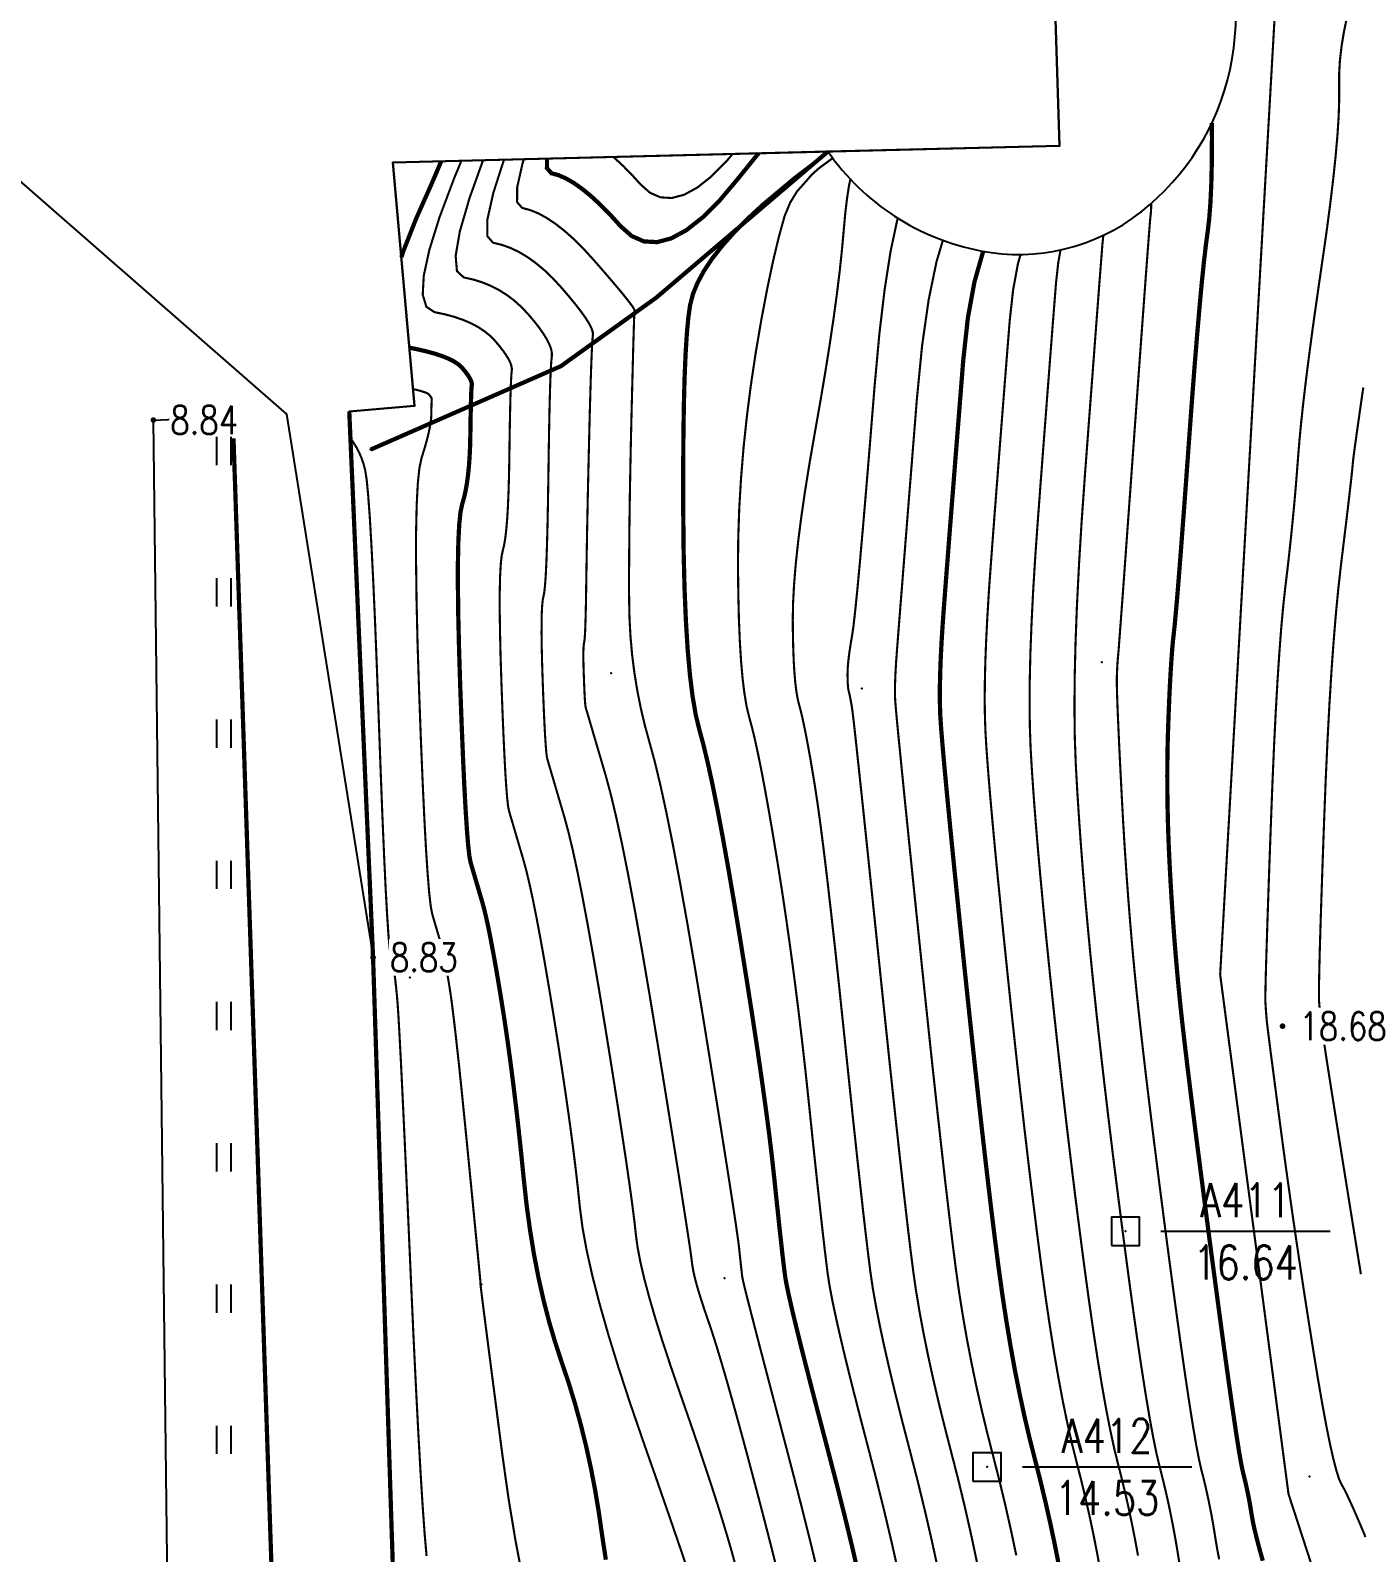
# Model space of a CAD drawing. Extents: x 871 to 1488, y 1110 to 1509.
# Drawn here: x 951.1 to 998.2, y 1190.1 to 1244 of the extents above; entities that cross this region are included whole.
import ezdxf
from ezdxf.enums import TextEntityAlignment as Align

# ---------------------------------------------------------------- set-up
doc = ezdxf.new("R2010")
doc.units = 0
doc.header["$LTSCALE"] = 0.5
doc.header["$PDSIZE"] = 0.2
doc.linetypes.add('X3', pattern=[5, 4, -1])
doc.layers.get('0').update_dxf_attribs({"linetype": 'CONTINUOUS'})
for name, color, linetype in [('DGX', 2, 'CONTINUOUS'), ('DLSS', 4, 'CONTINUOUS'), ('DMTZ', 3, 'CONTINUOUS'), ('GCD', 1, 'CONTINUOUS'), ('KZD', 1, 'CONTINUOUS'), ('ZBTZ', 3, 'CONTINUOUS'), ('ZDH', 1, 'CONTINUOUS')]:
    doc.layers.add(name, color=color, linetype=linetype)
doc.styles.add('HZ', font='rs.shx', dxfattribs={"width": 0.8, "bigfont": 'hztxt.shx'})
doc.linetypes.add('10421', pattern='A,2,[150,AAA.SHX,S=0.5,R=0,X=0,Y=0.5],1e-11', length=2)
doc.linetypes.add('1161', pattern='A,0,[149,AAA.SHX,S=0.15,R=0,X=0,Y=0],-1.6', length=1.6)

# ---------------------------------------------------------------- blocks, each defined once
blk = doc.blocks.new('GC200')
at = {"linetype": 'Continuous', "const_width": 0.2, "flags": 128}
blk.add_lwpolyline([(-0.1, 0, 1), (0.1, 0, 1)], format="xyb", close=True, dxfattribs=at)
blk = doc.blocks.new('gc261')
blk.add_lwpolyline([(-1, -1), (1, -1), (1, 1), (-1, 1)], close=True)
blk.add_point((0, 0))
blk = doc.blocks.new('gc323')
at = {"flags": 128}
for points in [[(-0.5, 0), (-0.5, 2)], [(0.5, 0), (0.5, 2)]]:
    blk.add_lwpolyline(points, dxfattribs=at)

msp = doc.modelspace()

# ---------------------------------------------------------------- linework, layer by layer
at = {"linetype": 'Continuous', "elevation": 8.888, "flags": 128}
msp.add_lwpolyline([(960.195, 1230.37), (963.264, 1211.145), (962.422, 1230.467), (964.736, 1230.673), (963.969, 1239.285), (987.563, 1239.875), (987.302, 1248.093), (977.14, 1247.885), (977.082, 1260.359), (976.667, 1293.433), (976.622, 1297.17), (974.599, 1444.021), (975.761, 1445.017), (975.601, 1446.477), (870.75, 1308.548)], close=True, dxfattribs=at)
at = {"linetype": 'Continuous', "flags": 128}
msp.add_lwpolyline([(974.599, 1444.021), (976.622, 1297.17), (976.667, 1293.433), (977.082, 1260.359), (977.14, 1247.885), (987.302, 1248.093), (987.563, 1239.875), (979.366, 1239.67), (963.969, 1239.285), (964.736, 1230.673), (962.422, 1230.467), (963.264, 1211.145), (964.031, 1187.555), (968.129, 1164.597), (978.887, 1142.015), (988.427, 1127.787), (1002.171, 1133.056), (1013.14, 1137.603), (1027.097, 1144.743), (1039.656, 1152.3), (1064.515, 1166.983), (1082.553, 1177.399), (1093.084, 1183.61)], dxfattribs=at)
at = {"linetype": 'Continuous', "elevation": 13.245, "flags": 128}
msp.add_lwpolyline([(979.366, 1239.67), (987.563, 1239.875), (987.302, 1248.093), (977.14, 1247.885)], dxfattribs=at)
at = {"layer": 'DGX', "linetype": 'Continuous', "const_width": 0.075, "elevation": 18, "flags": 128}
msp.add_lwpolyline([(1092.349, 1235.453), (1087.995, 1226.038), (1083.075, 1220.756), (1063.737, 1210.084), (1055.226, 1203.74), (1036.535, 1197.056), (1014.874, 1182.849), (1008.465, 1181.412), (1000.492, 1177.348), (995.672, 1192.15), (993.252, 1210.539), (995.311, 1246.721), (998.844, 1256.44), (1017.747, 1272.329), (1031.623, 1278.323), (1058.063, 1275.135), (1068.371, 1272.68), (1076.951, 1262.439), (1095.592, 1248.1)], close=True, dxfattribs=at)
at = {"layer": 'DGX', "linetype": 'Continuous', "const_width": 0.075, "flags": 128}
for points in [[(998.398, 1190.629), (998.205, 1191.087), (998.033, 1191.487), (997.881, 1191.827), (997.75, 1192.109), (997.639, 1192.331), (997.548, 1192.493), (997.462, 1192.682), (997.366, 1192.983), (997.259, 1193.394), (997.141, 1193.918), (997.013, 1194.552), (996.875, 1195.298), (996.726, 1196.156), (996.566, 1197.125), (996.404, 1198.143), (996.247, 1199.145), (996.097, 1200.133), (995.951, 1201.107), (995.812, 1202.065), (995.678, 1203.009), (995.549, 1203.938), (995.426, 1204.852), (995.313, 1205.708), (995.214, 1206.462), (995.129, 1207.113), (995.057, 1207.661), (995, 1208.107), (994.956, 1208.451), (994.926, 1208.692), (994.91, 1208.831), (994.901, 1208.92), (994.893, 1209.01), (994.885, 1209.101), (994.878, 1209.194), (994.871, 1209.288), (994.865, 1209.383), (994.859, 1209.48), (994.853, 1209.579), (994.852, 1209.764), (994.858, 1210.123), (994.871, 1210.655), (994.892, 1211.36), (994.92, 1212.239), (994.955, 1213.29), (994.998, 1214.515), (995.049, 1215.913), (995.104, 1217.343), (995.161, 1218.661), (995.221, 1219.869), (995.284, 1220.966), (995.349, 1221.953), (995.416, 1222.829), (995.486, 1223.594), (995.558, 1224.248), (995.63, 1224.844), (995.697, 1225.435), (995.76, 1226.02), (995.818, 1226.599), (995.873, 1227.173), (995.923, 1227.741), (995.969, 1228.304), (996.011, 1228.861), (996.059, 1229.451), (996.123, 1230.114), (996.203, 1230.851), (996.299, 1231.66), (996.412, 1232.542), (996.54, 1233.497), (996.685, 1234.524), (996.845, 1235.625), (997.003, 1236.719), (997.137, 1237.726), (997.249, 1238.647), (997.337, 1239.482), (997.403, 1240.231), (997.446, 1240.893), (997.466, 1241.469), (997.463, 1241.959), (997.463, 1242.416), (997.492, 1242.897), (997.55, 1243.4), (997.637, 1243.926), (997.752, 1244.474)], [(998.234, 1199.933), (997.993, 1201.429), (997.777, 1202.772), (997.586, 1203.964), (997.42, 1205.003), (997.279, 1205.891), (997.163, 1206.626), (997.071, 1207.209), (997.004, 1207.64), (996.952, 1207.981), (996.907, 1208.295), (996.867, 1208.582), (996.832, 1208.841), (996.804, 1209.073), (996.781, 1209.277), (996.764, 1209.454), (996.753, 1209.604), (996.748, 1209.823), (996.752, 1210.21), (996.763, 1210.763), (996.781, 1211.484), (996.808, 1212.372), (996.842, 1213.427), (996.884, 1214.65), (996.934, 1216.039), (996.99, 1217.469), (997.052, 1218.812), (997.118, 1220.069), (997.19, 1221.239), (997.268, 1222.322), (997.35, 1223.32), (997.438, 1224.23), (997.531, 1225.054), (997.621, 1225.793), (997.701, 1226.448), (997.769, 1227.018), (997.826, 1227.505), (997.872, 1227.907), (997.908, 1228.226), (997.932, 1228.46), (997.945, 1228.61), (997.966, 1228.804), (998.014, 1229.173), (998.089, 1229.714), (998.19, 1230.429), (998.319, 1231.318)]]:
    msp.add_lwpolyline(points, dxfattribs=at)
at = {"layer": 'DGX', "color": 3, "linetype": 'Continuous', "const_width": 0.15, "flags": 128}
for points, elevation in [([(994.761, 1189.79), (994.644, 1190.209), (994.547, 1190.579), (994.468, 1190.902), (994.409, 1191.177), (994.369, 1191.403), (994.337, 1191.604), (994.304, 1191.802), (994.268, 1191.996), (994.23, 1192.188), (994.19, 1192.377), (994.148, 1192.562), (994.104, 1192.745), (994.059, 1192.924), (994.001, 1193.197), (993.92, 1193.659), (993.818, 1194.31), (993.694, 1195.152), (993.547, 1196.182), (993.378, 1197.402), (993.188, 1198.812), (992.975, 1200.411), (992.761, 1202.035), (992.568, 1203.519), (992.395, 1204.865), (992.243, 1206.07), (992.111, 1207.137), (992, 1208.063), (991.909, 1208.851), (991.839, 1209.498), (991.781, 1210.081), (991.726, 1210.673), (991.674, 1211.274), (991.625, 1211.885), (991.58, 1212.505), (991.538, 1213.134), (991.499, 1213.772), (991.464, 1214.42), (991.433, 1215.067), (991.409, 1215.707), (991.393, 1216.337), (991.383, 1216.959), (991.38, 1217.573), (991.384, 1218.178), (991.395, 1218.774), (991.413, 1219.361), (991.434, 1219.923), (991.457, 1220.441), (991.48, 1220.915), (991.505, 1221.346), (991.531, 1221.734), (991.557, 1222.078), (991.584, 1222.378), (991.613, 1222.635), (991.646, 1222.946), (991.689, 1223.409), (991.742, 1224.023), (991.803, 1224.788), (991.874, 1225.704), (991.955, 1226.772), (992.045, 1227.991), (992.144, 1229.362), (992.245, 1230.744), (992.341, 1231.998), (992.432, 1233.124), (992.518, 1234.121), (992.598, 1234.99), (992.674, 1235.73), (992.744, 1236.342), (992.809, 1236.826), (992.865, 1237.295), (992.908, 1237.863), (992.939, 1238.529), (992.957, 1239.294), (992.962, 1240.157), (992.958, 1240.676)], 17.5), ([(980.45, 1189.309), (980.214, 1190.33), (979.947, 1191.428), (979.651, 1192.604), (979.325, 1193.858), (979.004, 1195.083), (978.722, 1196.173), (978.478, 1197.128), (978.274, 1197.947), (978.109, 1198.631), (977.984, 1199.18), (977.897, 1199.593), (977.85, 1199.872), (977.819, 1200.111), (977.783, 1200.409), (977.742, 1200.766), (977.696, 1201.18), (977.644, 1201.653), (977.588, 1202.184), (977.525, 1202.774), (977.458, 1203.421), (977.378, 1204.143), (977.279, 1204.956), (977.159, 1205.859), (977.021, 1206.853), (976.863, 1207.938), (976.685, 1209.113), (976.487, 1210.378), (976.27, 1211.735), (976.049, 1213.078), (975.839, 1214.303), (975.641, 1215.412), (975.454, 1216.403), (975.278, 1217.278), (975.113, 1218.035), (974.959, 1218.675), (974.817, 1219.198), (974.689, 1219.724), (974.577, 1220.375), (974.481, 1221.15), (974.401, 1222.05), (974.338, 1223.075), (974.29, 1224.224), (974.259, 1225.498), (974.245, 1226.896), (974.243, 1228.288), (974.25, 1229.545), (974.266, 1230.667), (974.292, 1231.653), (974.328, 1232.504), (974.372, 1233.22), (974.426, 1233.799), (974.49, 1234.244), (974.59, 1234.629), (974.754, 1235.031), (974.982, 1235.451), (975.274, 1235.887), (975.63, 1236.34), (976.05, 1236.81), (976.534, 1237.298), (977.082, 1237.802), (977.654, 1238.279), (978.187, 1238.726), (978.834, 1239.217), (979.137, 1239.475), (979.366, 1239.67)], 12.5), ([(964.268, 1235.932), (964.336, 1236.142), (964.783, 1237.28), (965.36, 1238.58), (965.678, 1239.328)], 10), ([(976.915, 1239.609), (976.843, 1239.525), (976.197, 1238.726), (975.548, 1237.954), (974.935, 1237.341), (974.36, 1236.889), (973.821, 1236.596), (973.319, 1236.463), (972.853, 1236.489), (972.425, 1236.676), (972.033, 1237.022), (971.668, 1237.424), (971.32, 1237.779), (970.988, 1238.085), (970.673, 1238.344), (970.374, 1238.555), (970.092, 1238.718), (969.827, 1238.834), (969.579, 1238.901), (969.42, 1239.084), (969.422, 1239.421)], 12.5), ([(984.866, 1236.138), (984.855, 1236.113), (984.552, 1235.049), (984.32, 1233.775), (984.158, 1232.291), (984.037, 1230.763), (983.925, 1229.355), (983.824, 1228.069), (983.732, 1226.903), (983.65, 1225.858), (983.579, 1224.935), (983.517, 1224.132), (983.466, 1223.45), (983.423, 1222.847), (983.388, 1222.282), (983.361, 1221.753), (983.343, 1221.263), (983.332, 1220.809), (983.329, 1220.393), (983.334, 1220.014), (983.346, 1219.673), (983.374, 1219.258), (983.423, 1218.657), (983.493, 1217.872), (983.584, 1216.901), (983.696, 1215.745), (983.83, 1214.404), (983.985, 1212.878), (984.161, 1211.166), (984.344, 1209.415), (984.52, 1207.771), (984.687, 1206.233), (984.848, 1204.802), (985, 1203.477), (985.145, 1202.259), (985.282, 1201.147), (985.412, 1200.141), (985.542, 1199.203), (985.681, 1198.291), (985.828, 1197.407), (985.984, 1196.549), (986.148, 1195.719), (986.321, 1194.916), (986.502, 1194.14), (986.692, 1193.391), (986.882, 1192.649), (987.063, 1191.895), (987.236, 1191.128), (987.401, 1190.349), (987.557, 1189.557)], 15), ([(971.505, 1189.827), (971.375, 1190.68), (971.259, 1191.492), (971.126, 1192.289), (970.975, 1193.073), (970.807, 1193.843), (970.62, 1194.599), (970.416, 1195.341), (970.194, 1196.07), (969.954, 1196.784), (969.716, 1197.504), (969.497, 1198.25), (969.298, 1199.021), (969.119, 1199.818), (968.96, 1200.641), (968.822, 1201.489), (968.702, 1202.363), (968.603, 1203.262), (968.513, 1204.159), (968.421, 1205.025), (968.326, 1205.86), (968.228, 1206.664), (968.129, 1207.438), (968.027, 1208.181), (967.923, 1208.892), (967.816, 1209.573), (967.711, 1210.211), (967.612, 1210.792), (967.518, 1211.316), (967.43, 1211.783), (967.348, 1212.194), (967.271, 1212.549), (967.2, 1212.847), (967.135, 1213.088), (967.073, 1213.297), (967.015, 1213.496), (966.959, 1213.687), (966.905, 1213.868), (966.854, 1214.041), (966.806, 1214.204), (966.761, 1214.359), (966.718, 1214.505), (966.675, 1214.725), (966.632, 1215.104), (966.588, 1215.643), (966.543, 1216.339), (966.496, 1217.195), (966.449, 1218.209), (966.401, 1219.382), (966.351, 1220.714), (966.309, 1222.05), (966.281, 1223.236), (966.268, 1224.271), (966.269, 1225.156), (966.285, 1225.89), (966.315, 1226.474), (966.36, 1226.907), (966.42, 1227.19), (966.483, 1227.41), (966.538, 1227.653), (966.586, 1227.921), (966.625, 1228.212), (966.658, 1228.527), (966.682, 1228.866), (966.699, 1229.229), (966.708, 1229.616), (966.713, 1229.993), (966.719, 1230.326), (966.725, 1230.615), (966.731, 1230.86), (966.738, 1231.062), (966.744, 1231.219), (966.751, 1231.332), (966.759, 1231.401), (966.76, 1231.453), (966.748, 1231.512), (966.723, 1231.578), (966.686, 1231.652), (966.635, 1231.734), (966.572, 1231.824), (966.496, 1231.921), (966.407, 1232.027), (966.292, 1232.133), (966.139, 1232.235), (965.947, 1232.333), (965.716, 1232.427), (965.447, 1232.516), (965.139, 1232.6), (964.792, 1232.68), (964.553, 1232.727)], 10)]:
    msp.add_lwpolyline(points, dxfattribs=dict(at, elevation=elevation))
at = {"layer": 'DGX', "linetype": 'Continuous', "const_width": 0.075, "flags": 128}
for points, elevation in [([(974.364, 1189.576), (974.075, 1190.428), (973.726, 1191.443), (973.317, 1192.623), (972.846, 1193.965), (972.373, 1195.342), (971.954, 1196.623), (971.589, 1197.808), (971.28, 1198.897), (971.024, 1199.89), (970.824, 1200.787), (970.678, 1201.588), (970.586, 1202.294), (970.515, 1202.975), (970.432, 1203.704), (970.335, 1204.482), (970.225, 1205.307), (970.102, 1206.181), (969.966, 1207.103), (969.817, 1208.072), (969.655, 1209.09), (969.491, 1210.088), (969.336, 1210.996), (969.189, 1211.817), (969.051, 1212.549), (968.923, 1213.192), (968.802, 1213.747), (968.691, 1214.213), (968.589, 1214.59), (968.495, 1214.909), (968.41, 1215.199), (968.333, 1215.461), (968.264, 1215.693), (968.205, 1215.897), (968.153, 1216.071), (968.11, 1216.217), (968.076, 1216.334), (968.045, 1216.495), (968.013, 1216.77), (967.981, 1217.162), (967.948, 1217.669), (967.915, 1218.291), (967.88, 1219.028), (967.845, 1219.882), (967.809, 1220.85), (967.778, 1221.822), (967.758, 1222.684), (967.748, 1223.437), (967.749, 1224.08), (967.761, 1224.614), (967.783, 1225.039), (967.816, 1225.354), (967.859, 1225.559), (967.905, 1225.743), (967.946, 1225.993), (967.982, 1226.309), (968.014, 1226.691), (968.04, 1227.138), (968.061, 1227.652), (968.078, 1228.231), (968.089, 1228.876), (968.098, 1229.517), (968.108, 1230.083), (968.118, 1230.575), (968.128, 1230.992), (968.139, 1231.334), (968.151, 1231.601), (968.163, 1231.794), (968.175, 1231.911), (968.177, 1231.999), (968.157, 1232.099), (968.115, 1232.212), (968.051, 1232.338), (967.965, 1232.478), (967.858, 1232.63), (967.728, 1232.796), (967.577, 1232.974), (967.402, 1233.152), (967.2, 1233.315), (966.973, 1233.464), (966.719, 1233.597), (966.439, 1233.716), (966.132, 1233.821), (965.8, 1233.91), (965.441, 1233.985), (965.151, 1234.174), (965.023, 1234.604), (965.059, 1235.277), (965.258, 1236.192), (965.619, 1237.349), (966.144, 1238.748), (966.395, 1239.346)], 10.5), ([(976.093, 1189.637), (975.946, 1190.171), (975.772, 1190.768), (975.57, 1191.429), (975.341, 1192.152), (975.083, 1192.939), (974.798, 1193.79), (974.485, 1194.703), (974.145, 1195.68), (973.81, 1196.651), (973.514, 1197.546), (973.258, 1198.365), (973.042, 1199.109), (972.864, 1199.776), (972.727, 1200.368), (972.628, 1200.885), (972.569, 1201.325), (972.518, 1201.791), (972.443, 1202.384), (972.344, 1203.104), (972.222, 1203.951), (972.075, 1204.924), (971.905, 1206.025), (971.712, 1207.252), (971.494, 1208.607), (971.271, 1209.964), (971.059, 1211.201), (970.86, 1212.318), (970.672, 1213.314), (970.497, 1214.189), (970.334, 1214.944), (970.182, 1215.579), (970.043, 1216.093), (969.917, 1216.522), (969.805, 1216.903), (969.707, 1217.235), (969.624, 1217.518), (969.555, 1217.752), (969.5, 1217.938), (969.46, 1218.075), (969.434, 1218.164), (969.414, 1218.264), (969.395, 1218.436), (969.375, 1218.681), (969.354, 1218.998), (969.333, 1219.386), (969.312, 1219.847), (969.29, 1220.381), (969.267, 1220.986), (969.248, 1221.593), (969.235, 1222.132), (969.229, 1222.602), (969.23, 1223.004), (969.237, 1223.338), (969.251, 1223.603), (969.271, 1223.8), (969.298, 1223.929), (969.327, 1224.077), (969.354, 1224.333), (969.379, 1224.697), (969.402, 1225.169), (969.422, 1225.749), (969.44, 1226.437), (969.456, 1227.233), (969.47, 1228.136), (969.483, 1229.041), (969.497, 1229.841), (969.511, 1230.534), (969.526, 1231.123), (969.541, 1231.606), (969.557, 1231.983), (969.574, 1232.255), (969.592, 1232.422), (969.594, 1232.545), (969.566, 1232.686), (969.506, 1232.846), (969.416, 1233.024), (969.295, 1233.221), (969.143, 1233.436), (968.961, 1233.67), (968.747, 1233.922), (968.511, 1234.171), (968.262, 1234.395), (967.998, 1234.594), (967.721, 1234.768), (967.43, 1234.917), (967.126, 1235.041), (966.807, 1235.14), (966.475, 1235.214), (966.234, 1235.436), (966.188, 1235.978), (966.336, 1236.841), (966.68, 1238.025), (967.16, 1239.365)], 11), ([(967.9, 1239.383), (967.523, 1238.211), (967.312, 1237.266), (967.307, 1236.677), (967.51, 1236.443), (967.815, 1236.37), (968.119, 1236.261), (968.422, 1236.118), (968.724, 1235.939), (969.024, 1235.724), (969.323, 1235.475), (969.621, 1235.19), (969.917, 1234.87), (970.194, 1234.548), (970.432, 1234.258), (970.631, 1234), (970.792, 1233.773), (970.914, 1233.579), (970.997, 1233.415), (971.042, 1233.284), (971.048, 1233.185), (971.034, 1233.056), (971.02, 1232.838), (971.005, 1232.53), (970.989, 1232.132), (970.972, 1231.645), (970.955, 1231.068), (970.936, 1230.401), (970.917, 1229.644), (970.898, 1228.862), (970.881, 1228.117), (970.865, 1227.41), (970.852, 1226.741), (970.839, 1226.11), (970.829, 1225.517), (970.82, 1224.961), (970.812, 1224.444), (970.805, 1223.974), (970.798, 1223.562), (970.789, 1223.207), (970.78, 1222.91), (970.771, 1222.671), (970.76, 1222.489), (970.749, 1222.365), (970.737, 1222.298), (970.727, 1222.247), (970.718, 1222.168), (970.713, 1222.062), (970.71, 1221.928), (970.71, 1221.768), (970.712, 1221.58), (970.717, 1221.364), (970.725, 1221.122), (970.734, 1220.88), (970.743, 1220.667), (970.751, 1220.482), (970.76, 1220.327), (970.768, 1220.2), (970.776, 1220.102), (970.784, 1220.034), (970.792, 1219.993), (970.809, 1219.934), (970.847, 1219.805), (970.905, 1219.608), (970.983, 1219.343), (971.081, 1219.008), (971.2, 1218.606), (971.338, 1218.135), (971.497, 1217.595), (971.673, 1216.945), (971.865, 1216.142), (972.072, 1215.187), (972.294, 1214.079), (972.531, 1212.819), (972.783, 1211.406), (973.05, 1209.841), (973.333, 1208.123), (973.606, 1206.432), (973.845, 1204.947), (974.049, 1203.668), (974.218, 1202.594), (974.353, 1201.726), (974.454, 1201.064), (974.52, 1200.607), (974.552, 1200.357), (974.574, 1200.195), (974.61, 1200.005), (974.66, 1199.788), (974.725, 1199.543), (974.805, 1199.27), (974.899, 1198.969), (975.007, 1198.641), (975.13, 1198.285), (975.27, 1197.869), (975.431, 1197.361), (975.611, 1196.762), (975.812, 1196.071), (976.032, 1195.289), (976.273, 1194.415), (976.534, 1193.449), (976.814, 1192.392), (977.09, 1191.339), (977.336, 1190.382), (977.551, 1189.524)], 11.5), ([(979.038, 1189.243), (978.797, 1190.25), (978.519, 1191.37), (978.204, 1192.604), (977.852, 1193.951), (977.504, 1195.272), (977.202, 1196.424), (976.944, 1197.409), (976.732, 1198.226), (976.566, 1198.876), (976.444, 1199.358), (976.368, 1199.671), (976.337, 1199.818), (976.328, 1199.889), (976.318, 1199.977), (976.306, 1200.082), (976.292, 1200.205), (976.277, 1200.345), (976.26, 1200.502), (976.241, 1200.676), (976.221, 1200.868), (976.183, 1201.17), (976.111, 1201.676), (976.004, 1202.386), (975.863, 1203.3), (975.687, 1204.417), (975.477, 1205.739), (975.232, 1207.265), (974.953, 1208.994), (974.664, 1210.749), (974.39, 1212.351), (974.13, 1213.799), (973.886, 1215.095), (973.656, 1216.237), (973.44, 1217.227), (973.24, 1218.063), (973.054, 1218.746), (972.887, 1219.356), (972.741, 1219.971), (972.618, 1220.591), (972.516, 1221.217), (972.436, 1221.849), (972.379, 1222.487), (972.343, 1223.13), (972.329, 1223.778), (972.327, 1224.448), (972.329, 1225.154), (972.335, 1225.897), (972.343, 1226.676), (972.355, 1227.492), (972.37, 1228.344), (972.388, 1229.233), (972.409, 1230.158), (972.431, 1231.044), (972.451, 1231.816), (972.468, 1232.474), (972.483, 1233.017), (972.496, 1233.446), (972.506, 1233.761), (972.514, 1233.961), (972.52, 1234.047), (972.501, 1234.1), (972.437, 1234.201), (972.327, 1234.35), (972.171, 1234.547), (971.969, 1234.793), (971.721, 1235.086), (971.427, 1235.428), (971.087, 1235.818), (970.73, 1236.209), (970.385, 1236.555), (970.05, 1236.855), (969.726, 1237.109), (969.414, 1237.318), (969.113, 1237.482), (968.823, 1237.6), (968.544, 1237.672), (968.363, 1237.881), (968.367, 1238.407), (968.556, 1239.25), (968.605, 1239.401)], 12), ([(975.995, 1239.586), (975.766, 1239.313), (975.237, 1238.784), (974.74, 1238.393), (974.275, 1238.14), (973.841, 1238.025), (973.44, 1238.048), (973.07, 1238.209), (972.732, 1238.508), (972.417, 1238.855), (972.116, 1239.161), (971.83, 1239.426), (971.764, 1239.48)], 13), ([(981.862, 1189.376), (981.63, 1190.41), (981.376, 1191.486), (981.099, 1192.604), (980.799, 1193.764), (980.504, 1194.894), (980.241, 1195.922), (980.012, 1196.846), (979.816, 1197.667), (979.653, 1198.386), (979.523, 1199.002), (979.426, 1199.515), (979.362, 1199.926), (979.31, 1200.334), (979.249, 1200.842), (979.179, 1201.449), (979.1, 1202.156), (979.012, 1202.962), (978.915, 1203.867), (978.809, 1204.871), (978.694, 1205.975), (978.573, 1207.117), (978.446, 1208.236), (978.315, 1209.333), (978.179, 1210.407), (978.038, 1211.458), (977.893, 1212.487), (977.743, 1213.492), (977.588, 1214.475), (977.434, 1215.406), (977.289, 1216.256), (977.151, 1217.025), (977.022, 1217.712), (976.899, 1218.318), (976.785, 1218.843), (976.679, 1219.286), (976.58, 1219.649), (976.491, 1220.014), (976.414, 1220.465), (976.347, 1221.003), (976.292, 1221.627), (976.248, 1222.337), (976.215, 1223.134), (976.194, 1224.016), (976.183, 1224.986), (976.192, 1226.008), (976.228, 1227.049), (976.291, 1228.11), (976.38, 1229.191), (976.497, 1230.291), (976.64, 1231.411), (976.811, 1232.55), (977.008, 1233.708), (977.218, 1234.814), (977.425, 1235.795), (977.63, 1236.651), (977.832, 1237.382), (978.031, 1237.862), (978.271, 1238.256), (978.571, 1238.593), (978.782, 1238.838), (979.031, 1239.064), (979.262, 1239.235), (979.439, 1239.363), (979.535, 1239.436)], 13), ([(983.273, 1189.442), (983.047, 1190.49), (982.804, 1191.544), (982.546, 1192.604), (982.272, 1193.671), (982.003, 1194.706), (981.761, 1195.67), (981.546, 1196.564), (981.358, 1197.388), (981.197, 1198.141), (981.063, 1198.824), (980.955, 1199.437), (980.875, 1199.979), (980.801, 1200.557), (980.715, 1201.275), (980.616, 1202.133), (980.505, 1203.131), (980.38, 1204.27), (980.243, 1205.549), (980.094, 1206.969), (979.931, 1208.529), (979.767, 1210.091), (979.614, 1211.517), (979.47, 1212.807), (979.337, 1213.961), (979.214, 1214.979), (979.101, 1215.86), (978.998, 1216.606), (978.905, 1217.216), (978.82, 1217.735), (978.739, 1218.209), (978.662, 1218.637), (978.589, 1219.02), (978.521, 1219.358), (978.458, 1219.651), (978.398, 1219.898), (978.344, 1220.1), (978.294, 1220.304), (978.251, 1220.555), (978.213, 1220.855), (978.183, 1221.203), (978.158, 1221.599), (978.14, 1222.043), (978.128, 1222.535), (978.122, 1223.076), (978.132, 1223.674), (978.168, 1224.34), (978.228, 1225.074), (978.314, 1225.877), (978.426, 1226.747), (978.562, 1227.685), (978.724, 1228.69), (978.912, 1229.764), (979.102, 1230.844), (979.275, 1231.869), (979.429, 1232.839), (979.565, 1233.753), (979.682, 1234.612), (979.781, 1235.416), (979.861, 1236.165), (979.924, 1236.858), (979.98, 1237.481), (980.044, 1238.02), (980.115, 1238.473), (980.161, 1238.691)], 13.5), ([(993.217, 1189.841), (993.147, 1190.203), (993.09, 1190.544), (993.039, 1190.87), (992.984, 1191.192), (992.926, 1191.508), (992.864, 1191.82), (992.799, 1192.127), (992.731, 1192.429), (992.66, 1192.726), (992.585, 1193.017), (992.501, 1193.385), (992.401, 1193.91), (992.284, 1194.592), (992.152, 1195.431), (992.003, 1196.427), (991.839, 1197.58), (991.659, 1198.89), (991.462, 1200.357), (991.265, 1201.857), (991.083, 1203.267), (990.916, 1204.587), (990.764, 1205.817), (990.626, 1206.956), (990.504, 1208.005), (990.396, 1208.964), (990.303, 1209.832), (990.22, 1210.662), (990.142, 1211.505), (990.068, 1212.361), (989.999, 1213.231), (989.935, 1214.113), (989.875, 1215.009), (989.819, 1215.918), (989.769, 1216.84), (989.724, 1217.719), (989.685, 1218.499), (989.654, 1219.179), (989.628, 1219.759), (989.61, 1220.24), (989.598, 1220.621), (989.593, 1220.903), (989.594, 1221.085), (989.599, 1221.213), (989.605, 1221.33), (989.61, 1221.438), (989.616, 1221.536), (989.621, 1221.624), (989.627, 1221.702), (989.634, 1221.771), (989.64, 1221.829), (989.655, 1221.997), (989.685, 1222.396), (989.732, 1223.024), (989.796, 1223.882), (989.875, 1224.97), (989.97, 1226.288), (990.082, 1227.835), (990.21, 1229.613), (990.338, 1231.391), (990.45, 1232.94), (990.547, 1234.26), (990.627, 1235.351), (990.692, 1236.214), (990.74, 1236.847), (990.773, 1237.251), (990.79, 1237.427), (990.798, 1237.495), (990.805, 1237.577), (990.809, 1237.674), (990.812, 1237.785), (990.812, 1237.832)], 17), ([(984.669, 1189.613), (984.454, 1190.629), (984.229, 1191.628), (983.993, 1192.611), (983.745, 1193.578), (983.503, 1194.517), (983.281, 1195.419), (983.08, 1196.282), (982.9, 1197.108), (982.741, 1197.896), (982.602, 1198.647), (982.484, 1199.359), (982.387, 1200.033), (982.292, 1200.78), (982.181, 1201.707), (982.053, 1202.816), (981.909, 1204.107), (981.748, 1205.579), (981.571, 1207.232), (981.378, 1209.066), (981.168, 1211.082), (980.962, 1213.064), (980.781, 1214.797), (980.626, 1216.28), (980.495, 1217.514), (980.389, 1218.499), (980.309, 1219.234), (980.253, 1219.72), (980.222, 1219.956), (980.205, 1220.064), (980.188, 1220.161), (980.172, 1220.25), (980.157, 1220.329), (980.143, 1220.399), (980.13, 1220.459), (980.118, 1220.51), (980.107, 1220.552), (980.096, 1220.594), (980.087, 1220.646), (980.08, 1220.707), (980.073, 1220.779), (980.068, 1220.861), (980.065, 1220.953), (980.062, 1221.054), (980.061, 1221.166), (980.063, 1221.289), (980.07, 1221.427), (980.083, 1221.578), (980.101, 1221.744), (980.124, 1221.923), (980.152, 1222.117), (980.185, 1222.324), (980.224, 1222.546), (980.272, 1222.883), (980.335, 1223.439), (980.413, 1224.212), (980.505, 1225.203), (980.611, 1226.412), (980.732, 1227.838), (980.867, 1229.483), (981.017, 1231.345), (981.185, 1233.19), (981.374, 1234.784), (981.583, 1236.126), (981.814, 1237.216), (981.842, 1237.31)], 14), ([(983.437, 1236.527), (983.21, 1235.768), (982.931, 1234.412), (982.7, 1232.797), (982.517, 1230.923), (982.366, 1229.028), (982.232, 1227.351), (982.116, 1225.891), (982.018, 1224.648), (981.937, 1223.623), (981.873, 1222.815), (981.827, 1222.225), (981.799, 1221.852), (981.78, 1221.595), (981.766, 1221.355), (981.754, 1221.13), (981.746, 1220.921), (981.742, 1220.729), (981.74, 1220.552), (981.742, 1220.391), (981.748, 1220.245), (981.768, 1219.989), (981.813, 1219.493), (981.885, 1218.758), (981.982, 1217.784), (982.104, 1216.572), (982.252, 1215.12), (982.426, 1213.429), (982.625, 1211.5), (982.831, 1209.528), (983.023, 1207.713), (983.203, 1206.052), (983.369, 1204.548), (983.521, 1203.199), (983.661, 1202.006), (983.787, 1200.969), (983.9, 1200.087), (984.013, 1199.281), (984.142, 1198.469), (984.285, 1197.651), (984.442, 1196.829), (984.614, 1196.001), (984.801, 1195.167), (985.003, 1194.328), (985.219, 1193.484), (985.437, 1192.63), (985.646, 1191.762), (985.845, 1190.878), (986.035, 1189.981)], 14.5), ([(991.811, 1189.684), (991.74, 1190.136), (991.664, 1190.582), (991.583, 1191.02), (991.498, 1191.452), (991.409, 1191.877), (991.314, 1192.295), (991.215, 1192.706), (991.112, 1193.111), (991.001, 1193.574), (990.881, 1194.162), (990.75, 1194.874), (990.61, 1195.711), (990.46, 1196.672), (990.3, 1197.758), (990.13, 1198.968), (989.95, 1200.303), (989.77, 1201.68), (989.599, 1203.015), (989.437, 1204.31), (989.285, 1205.563), (989.142, 1206.775), (989.008, 1207.946), (988.883, 1209.076), (988.768, 1210.166), (988.661, 1211.222), (988.563, 1212.255), (988.472, 1213.264), (988.39, 1214.25), (988.316, 1215.212), (988.25, 1216.15), (988.192, 1217.065), (988.142, 1217.956), (988.107, 1218.886), (988.094, 1219.918), (988.102, 1221.051), (988.132, 1222.286), (988.183, 1223.623), (988.256, 1225.062), (988.35, 1226.602), (988.467, 1228.244), (988.587, 1229.853), (988.696, 1231.293), (988.792, 1232.565), (988.875, 1233.668), (988.946, 1234.602), (989.004, 1235.368), (989.051, 1235.965), (989.084, 1236.394), (989.118, 1236.707)], 16.5), ([(986.186, 1236.028), (986.092, 1235.696), (985.92, 1234.755), (985.8, 1233.659), (985.708, 1232.497), (985.618, 1231.36), (985.531, 1230.247), (985.446, 1229.158), (985.364, 1228.094), (985.284, 1227.054), (985.207, 1226.039), (985.133, 1225.048), (985.065, 1224.099), (985.011, 1223.208), (984.969, 1222.377), (984.939, 1221.604), (984.922, 1220.89), (984.917, 1220.235), (984.925, 1219.638), (984.945, 1219.101), (984.98, 1218.527), (985.032, 1217.822), (985.1, 1216.985), (985.186, 1216.017), (985.288, 1214.918), (985.408, 1213.688), (985.544, 1212.326), (985.697, 1210.833), (985.857, 1209.302), (986.016, 1207.829), (986.172, 1206.414), (986.327, 1205.056), (986.479, 1203.754), (986.63, 1202.511), (986.778, 1201.324), (986.925, 1200.195), (987.071, 1199.124), (987.221, 1198.113), (987.372, 1197.162), (987.526, 1196.27), (987.682, 1195.437), (987.841, 1194.664), (988.002, 1193.951), (988.165, 1193.298), (988.326, 1192.668), (988.48, 1192.028), (988.627, 1191.378), (988.767, 1190.717), (988.899, 1190.045), (989.024, 1189.362)], 15.5), ([(990.344, 1189.972), (990.241, 1190.533), (990.132, 1191.084), (990.018, 1191.627), (989.897, 1192.162), (989.771, 1192.687), (989.639, 1193.204), (989.502, 1193.763), (989.361, 1194.413), (989.216, 1195.156), (989.068, 1195.99), (988.916, 1196.917), (988.76, 1197.936), (988.601, 1199.046), (988.437, 1200.249), (988.274, 1201.502), (988.114, 1202.763), (987.958, 1204.032), (987.806, 1205.309), (987.657, 1206.595), (987.512, 1207.888), (987.37, 1209.189), (987.232, 1210.499), (987.102, 1211.774), (986.985, 1212.971), (986.88, 1214.091), (986.788, 1215.134), (986.708, 1216.099), (986.641, 1216.986), (986.586, 1217.796), (986.543, 1218.528), (986.516, 1219.262), (986.505, 1220.076), (986.512, 1220.97), (986.535, 1221.945), (986.576, 1223), (986.633, 1224.135), (986.708, 1225.351), (986.8, 1226.646), (986.897, 1227.946), (986.99, 1229.174), (987.078, 1230.329), (987.161, 1231.413), (987.238, 1232.424), (987.311, 1233.364), (987.379, 1234.231), (987.442, 1235.026), (987.52, 1235.735), (987.602, 1236.189)], 16), ([(968.575, 1189.102), (968.303, 1190.523), (968.063, 1191.975), (967.853, 1193.457), (967.67, 1194.863), (967.512, 1196.086), (967.377, 1197.125), (967.267, 1197.98), (967.181, 1198.652), (967.119, 1199.14), (967.082, 1199.444), (967.069, 1199.565), (967.067, 1199.593), (967.066, 1199.619), (967.065, 1199.642), (967.064, 1199.663), (967.063, 1199.681), (967.062, 1199.696), (967.061, 1199.709), (967.06, 1199.72), (967.053, 1199.8), (967.031, 1200.022), (966.996, 1200.385), (966.947, 1200.89), (966.884, 1201.537), (966.807, 1202.326), (966.716, 1203.256), (966.611, 1204.328), (966.503, 1205.417), (966.404, 1206.4), (966.313, 1207.276), (966.229, 1208.045), (966.154, 1208.708), (966.087, 1209.264), (966.028, 1209.714), (965.977, 1210.057), (965.931, 1210.334), (965.888, 1210.587), (965.848, 1210.815), (965.809, 1211.018), (965.773, 1211.197), (965.74, 1211.351), (965.709, 1211.481), (965.681, 1211.586), (965.652, 1211.684), (965.62, 1211.793), (965.584, 1211.913), (965.546, 1212.043), (965.504, 1212.185), (965.459, 1212.337), (965.411, 1212.501), (965.36, 1212.675), (965.306, 1212.956), (965.251, 1213.438), (965.195, 1214.123), (965.137, 1215.01), (965.078, 1216.099), (965.018, 1217.39), (964.956, 1218.883), (964.894, 1220.579), (964.839, 1222.279), (964.804, 1223.788), (964.787, 1225.106), (964.788, 1226.232), (964.809, 1227.166), (964.847, 1227.909), (964.904, 1228.461), (964.98, 1228.821), (965.06, 1229.076), (965.13, 1229.313), (965.189, 1229.532), (965.237, 1229.733), (965.275, 1229.916), (965.303, 1230.081), (965.32, 1230.228), (965.327, 1230.356), (965.329, 1230.469), (965.33, 1230.569), (965.332, 1230.656), (965.334, 1230.729), (965.336, 1230.789), (965.338, 1230.837), (965.34, 1230.871), (965.342, 1230.891), (965.343, 1230.907), (965.339, 1230.924), (965.332, 1230.944), (965.32, 1230.967), (965.305, 1230.991), (965.286, 1231.018), (965.263, 1231.047), (965.237, 1231.079), (965.183, 1231.114), (965.077, 1231.156), (964.921, 1231.203), (964.713, 1231.256), (964.683, 1231.263)], 9.5), ([(965.158, 1189.962), (965.091, 1190.738), (965.02, 1191.722), (964.946, 1192.912), (964.867, 1194.309), (964.784, 1195.913), (964.696, 1197.723), (964.605, 1199.741), (964.516, 1201.748), (964.436, 1203.53), (964.364, 1205.085), (964.301, 1206.415), (964.247, 1207.518), (964.201, 1208.395), (964.164, 1209.046), (964.136, 1209.47), (964.111, 1209.77), (964.084, 1210.047), (964.056, 1210.3), (964.027, 1210.53), (963.995, 1210.737), (963.962, 1210.921), (963.928, 1211.081), (963.892, 1211.217), (963.853, 1211.458), (963.81, 1211.929), (963.763, 1212.632), (963.711, 1213.565), (963.656, 1214.729), (963.596, 1216.124), (963.533, 1217.75), (963.465, 1219.606), (963.397, 1221.469), (963.331, 1223.113), (963.267, 1224.539), (963.206, 1225.746), (963.148, 1226.735), (963.091, 1227.505), (963.038, 1228.057), (962.986, 1228.39), (962.929, 1228.609), (962.857, 1228.818), (962.772, 1229.017), (962.672, 1229.207), (962.558, 1229.387), (962.463, 1229.513)], 9)]:
    msp.add_lwpolyline(points, dxfattribs=dict(at, elevation=elevation))
at = {"layer": 'DLSS', "linetype": 'X3', "const_width": 0.15, "flags": 128}
for points, elevation in [([(963.179, 1229.12), (969.914, 1232.073), (973.291, 1234.499), (979.366, 1239.67)], 9.017), ([(988.427, 1127.787), (978.887, 1142.015), (968.129, 1164.597), (964.031, 1187.555), (963.264, 1211.145), (962.422, 1230.467)], 6.63), ([(982.42, 1126.52), (981.738, 1129.303), (974.102, 1141.398), (968.285, 1152.439), (964.061, 1162.931), (959.9, 1182.702), (958.748, 1216.93), (958.298, 1230.287)], 6.597)]:
    msp.add_lwpolyline(points, dxfattribs=dict(at, elevation=elevation))
at = {"layer": 'DMTZ', "linetype": '10421', "flags": 128}
msp.add_lwpolyline([(979.366, 1239.67, 0.195289), (984.77, 1236.156, 0.217448), (990.447, 1237.529, 0.174854), (993.602, 1242.573, 0.170187), (992.845, 1248.628, 0.080842), (991.141, 1251, 0.080828), (988.773, 1252.71)], format="xyb", dxfattribs=at)
at = {"layer": 'KZD', "linetype": 'Continuous'}
for p, q in [((991.15, 1201.45), (997.15, 1201.45)), ((986.25, 1193.11), (992.25, 1193.11))]:
    msp.add_line(p, q, dxfattribs=at)
at = {"layer": 'ZBTZ', "linetype": '1161', "flags": 128}
for points, elevation in [([(1020.284, 1434.36), (1018.846, 1434.635), (975.761, 1445.017), (974.599, 1444.021), (976.622, 1297.17), (976.667, 1293.433), (977.082, 1260.359), (977.14, 1247.885), (987.302, 1248.093), (987.563, 1239.875), (979.366, 1239.67), (963.969, 1239.285), (964.736, 1230.673), (962.422, 1230.467), (963.264, 1211.145), (964.031, 1187.555), (968.129, 1164.597), (978.887, 1142.015), (988.427, 1127.787), (1013.14, 1137.603), (1027.097, 1144.743), (1039.656, 1152.3), (1045.268, 1155.482), (1064.515, 1166.983), (1082.553, 1177.399), (1093.084, 1183.61), (1097.727, 1185.738), (1111.746, 1191.85), (1126.595, 1197.081), (1146.073, 1202.148), (1165.386, 1205.312), (1167.667, 1205.546), (1175.568, 1206.294), (1177.785, 1206.359), (1186.409, 1206.705), (1186.366, 1207.546), (1186.08, 1209.889), (1184.971, 1211.903), (1183.929, 1276.782), (1179.461, 1282.832), (1164.702, 1295.398), (1155.817, 1299.009), (1144.225, 1294.882), (1134.461, 1294.147), (1134.378, 1289.023), (1013.46, 1281.421), (1013.743, 1298.844), (1014.262, 1308.48), (1011.575, 1356.136), (1013.259, 1381.339), (1018.608, 1422.274), (1020.284, 1434.36), (975.761, 1445.017)], 10.434), ([(956.672, 1134.149), (956.62, 1140.622), (956.062, 1183.016), (955.488, 1230.165), (958.298, 1230.287), (958.748, 1216.93), (959.9, 1182.702), (964.061, 1162.931), (968.285, 1152.439), (974.102, 1141.398), (981.738, 1129.303), (982.42, 1126.52), (973.876, 1124.275), (973.004, 1129.978), (971.056, 1129.709), (965.256, 1127.753), (966.087, 1122.95), (956.718, 1121.069)], 8.192)]:
    msp.add_lwpolyline(points, close=True, dxfattribs=dict(at, elevation=elevation))
at = {"layer": 'ZDH', "linetype": 'Continuous'}
for p in [(987.563, 1239.875, 16.227), (979.366, 1239.67, 13.245), (990.447, 1237.529, 16.915), (973.291, 1234.499, 12.262), (969.914, 1232.073, 11.141), (964.736, 1230.673, 9.286), (955.488, 1230.165, 8.84), (960.195, 1230.37, 8.888), (963.179, 1229.12, 9.017), (989.06, 1221.592, 16.853), (971.696, 1221.212, 11.833), (980.565, 1220.669, 14.13), (958.748, 1216.93, 8.814), (963.264, 1211.145, 8.829), (964.561, 1210.429, 9.115), (995.46, 1208.712, 18.679), (967.103, 1199.563, 9.507), (975.702, 1199.795, 11.79), (996.41, 1192.775, 18.298)]:
    msp.add_point(p, dxfattribs=at)

# ---------------------------------------------------------------- block references
at = {"layer": 'KZD', "linetype": 'Continuous', "xscale": 0.5, "yscale": 0.5}
for p in [(989.9, 1201.45, 16.64), (985, 1193.11, 14.53)]:
    msp.add_blockref('gc261', p, dxfattribs=at)
at = {"layer": 'ZBTZ', "linetype": 'Continuous', "xscale": 0.5, "yscale": 0.5}
for p in [(957.988, 1223.569), (957.988, 1218.569), (957.988, 1213.569), (957.988, 1208.569), (957.988, 1203.569), (957.988, 1198.569), (957.988, 1193.569)]:
    msp.add_blockref('gc323', p, dxfattribs=at)

# ---------------------------------------------------------------- texts
at = {"layer": 'KZD', "linetype": 'Continuous', "style": 'HZ', "width": 0.8}
for s, p in [('A411', (994.15, 1202.55)), ('16.64', (994.15, 1200.35)), ('A412', (989.25, 1194.21)), ('14.53', (989.25, 1192.01))]:
    msp.add_text(s, height=1.2, dxfattribs=at).set_placement(p, align=Align.MIDDLE)

# ---------------------------------------------------------------- next in the draw order: wipeouts: each hides what was drawn before it
at = {"linetype": 'Continuous'}
for points in [[(956.052, 1229.515), (958.828, 1229.515), (958.828, 1230.815), (956.052, 1230.815)], [(963.828, 1210.495), (966.566, 1210.495), (966.566, 1211.795), (963.828, 1211.795)], [(996.139, 1208.062), (999.524, 1208.062), (999.524, 1209.362), (996.139, 1209.362)]]:
    msp.add_wipeout(points, dxfattribs=at)

# ---------------------------------------------------------------- next in the draw order: wipeouts: each hides what was drawn before it
for points in [[(956.052, 1229.515), (958.828, 1229.515), (958.828, 1230.815), (956.052, 1230.815)], [(963.828, 1210.495), (966.566, 1210.495), (966.566, 1211.795), (963.828, 1211.795)], [(996.139, 1208.062), (999.524, 1208.062), (999.524, 1209.362), (996.139, 1209.362)]]:
    msp.add_wipeout(points, dxfattribs=at)

# ---------------------------------------------------------------- next in the draw order: wipeouts: each hides what was drawn before it
for points in [[(956.052, 1229.515), (958.828, 1229.515), (958.828, 1230.815), (956.052, 1230.815)], [(963.828, 1210.495), (966.566, 1210.495), (966.566, 1211.795), (963.828, 1211.795)], [(996.139, 1208.062), (999.524, 1208.062), (999.524, 1209.362), (996.139, 1209.362)]]:
    msp.add_wipeout(points, dxfattribs=at)

# ---------------------------------------------------------------- next in the draw order: block references
at = {"layer": 'GCD', "linetype": 'Continuous'}
ref = msp.add_blockref('GC200', (955.488, 1230.165, 8.84), dxfattribs=dict(at, xscale=0.5, yscale=0.5, zscale=0.5))
ref.add_attrib('height', '8.84', dxfattribs={"linetype": 'Continuous', "height": 1, "style": 'HZ', "width": 0.8}).set_placement((956.088, 1230.165, 8.84), align=Align.MIDDLE_LEFT)
ref = msp.add_blockref('GC200', (963.264, 1211.145, 8.829), dxfattribs=dict(at, xscale=0.5, yscale=0.5, zscale=0.5))
ref.add_attrib('height', '8.83', dxfattribs={"linetype": 'Continuous', "height": 1, "style": 'HZ', "width": 0.8}).set_placement((963.864, 1211.145, 8.829), align=Align.MIDDLE_LEFT)
ref = msp.add_blockref('GC200', (995.46, 1208.712, 18.679), dxfattribs=dict(at, xscale=0.5, yscale=0.5, zscale=0.5))
ref.add_attrib('height', '18.68', dxfattribs={"linetype": 'Continuous', "height": 1, "style": 'HZ', "width": 0.8}).set_placement((996.06, 1208.712, 18.679), align=Align.MIDDLE_LEFT)
at = {"layer": 'ZBTZ', "linetype": 'Continuous', "xscale": 0.5, "yscale": 0.5}
msp.add_blockref('gc323', (957.988, 1228.569), dxfattribs=at)

doc.saveas('drawing.dxf')
